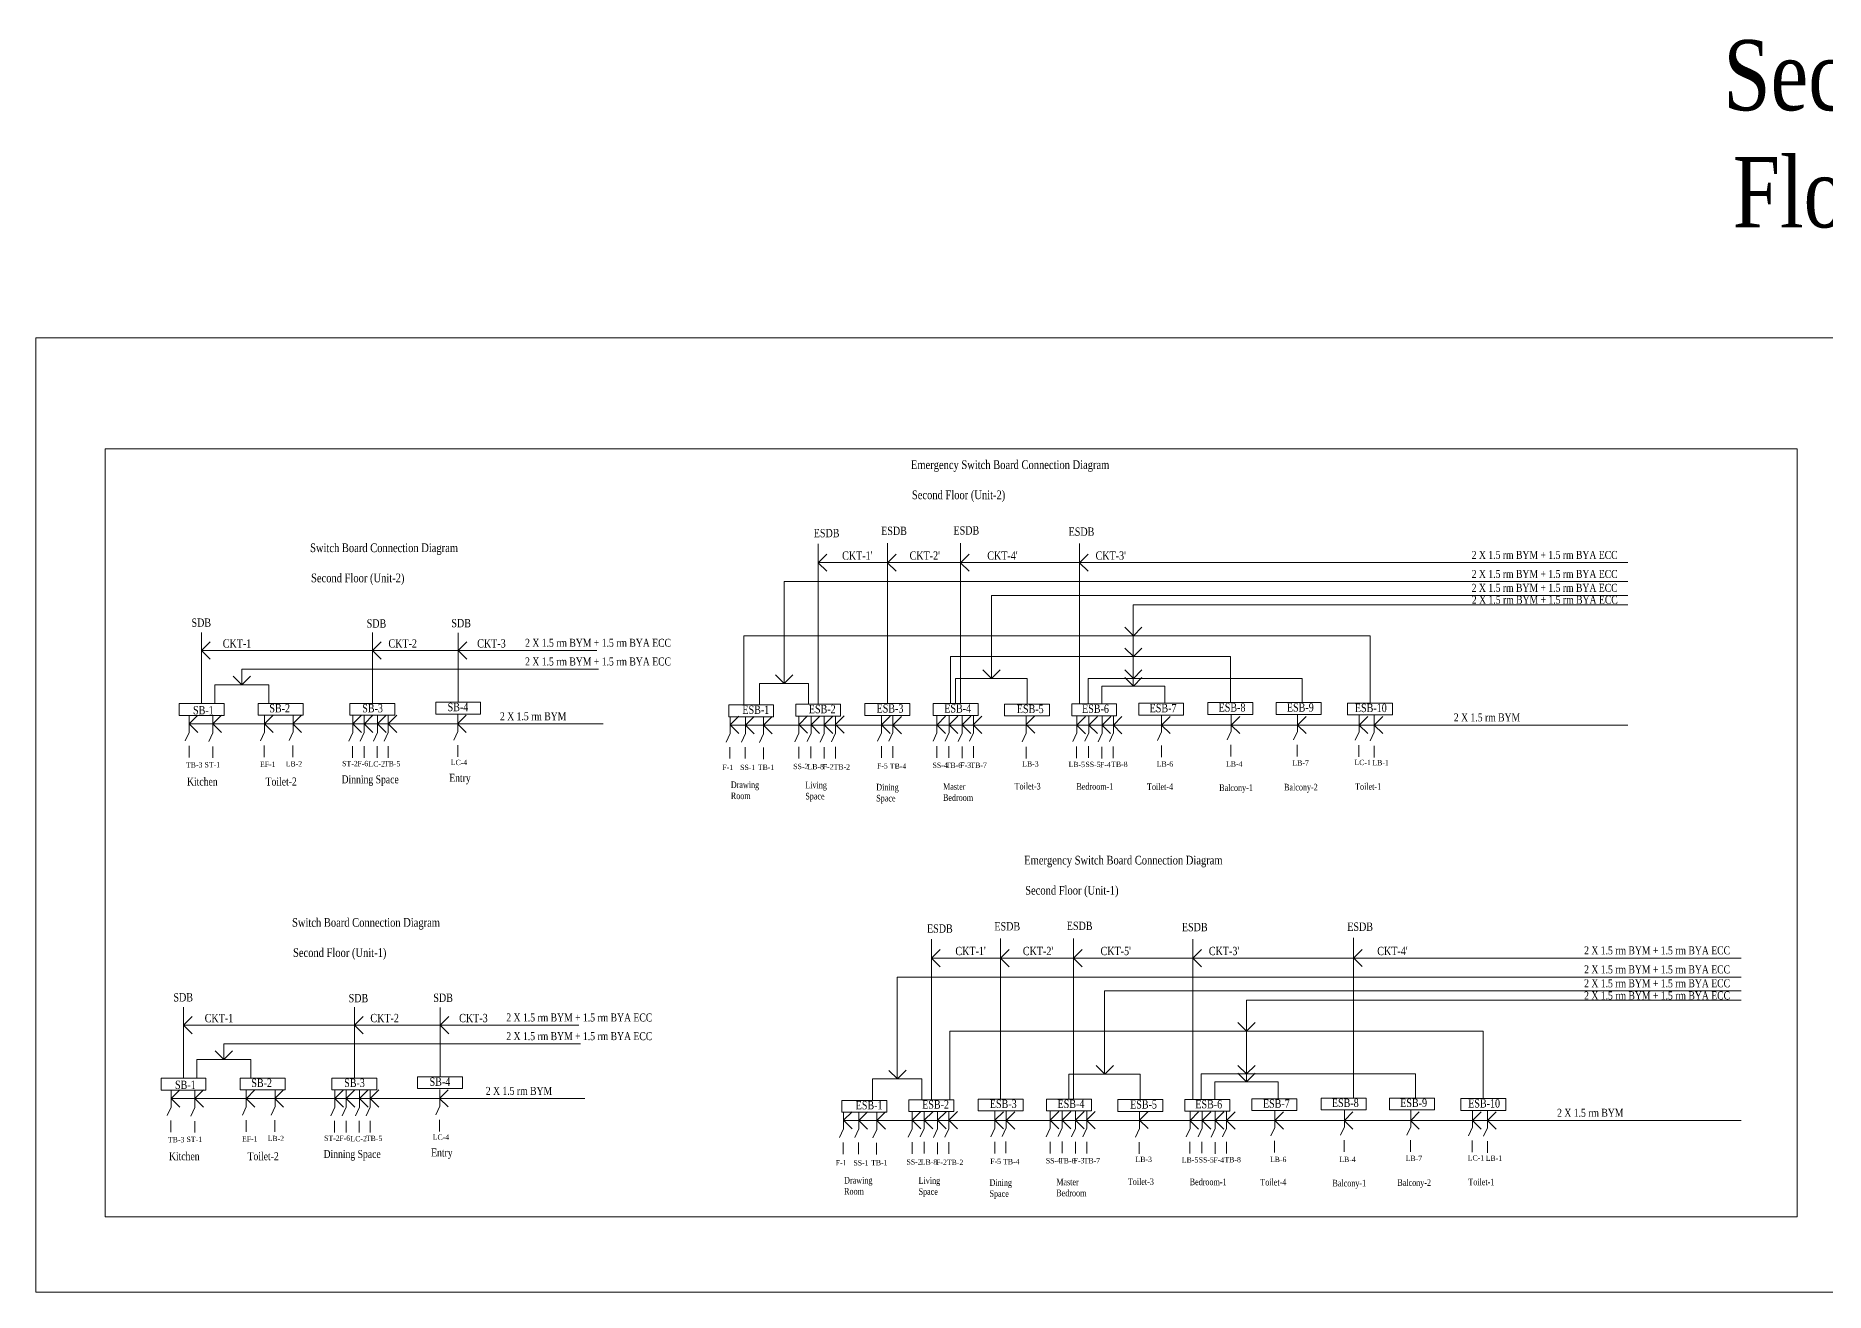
# Model space of a CAD drawing. Header units: inches. Extents: x -13742749 to 88736, y -40897 to 32194776.
# Drawn here: x 65265 to 76824, y 26274515 to 26282627 of the extents above; entities that cross this region are included whole.
import ezdxf

# ---------------------------------------------------------------- set-up
doc = ezdxf.new("R2010")
doc.units = ezdxf.units.IN
doc.header["$LTSCALE"] = 10
doc.header["$MEASUREMENT"] = 0
doc.linetypes.add('HIDDEN', pattern=[0.375, 0.25, -0.125])
for name, color, linetype, lineweight in [('ESDB_TEXT', 131, 'Continuous', 13), ('SDB_TEXT', 10, 'Continuous', 13), ('Switchboard_Diagram_My', 7, 'Continuous', 13), ('Text_My', 7, 'Continuous', 13)]:
    doc.layers.add(name, color=color, linetype=linetype, lineweight=lineweight)
doc.styles.get("Standard").update_dxf_attribs({"font": 'times.ttf', "width": 0.8})

msp = doc.modelspace()

# ---------------------------------------------------------------- linework, layer by layer
at = {"layer": 'ESDB_TEXT', "linetype": 'ByBlock', "ltscale": 10}
for p, q in [((74615.69186, 26276200.33641), (71168.48885, 26276200.33641)), ((71168.48885, 26276200.33641), (71168.48885, 26275758.01419))]:
    msp.add_line(p, q, dxfattribs=at)
at = {"layer": 'Switchboard_Diagram_My', "linetype": 'ByBlock', "ltscale": 10}
for p, q in [((70318.91818, 26279105.15009), (70318.91818, 26279346.86677)), ((70766.18941, 26279109.42185), (70766.18941, 26279351.13852)), ((71237.70226, 26279109.42185), (71237.70226, 26279351.13852)), ((72006.7732, 26279107.21214), (72006.7732, 26279348.92882)), ((70374.7138, 26279169.68563), (70318.91772, 26279225.35458)), ((70318.91818, 26279225.35412), (70374.58713, 26279281.15021)), ((70318.91818, 26279226.00843), (75549.06376, 26279226.00843)), ((70821.98504, 26279169.68563), (70766.18895, 26279225.35458)), ((70766.18941, 26279225.35412), (70821.85836, 26279281.15021)), ((71293.49789, 26279169.68563), (71237.7018, 26279225.35458)), ((71237.70226, 26279225.35412), (71293.37121, 26279281.15021)), ((72062.56883, 26279169.68563), (72006.77274, 26279225.35458)), ((72006.7732, 26279225.35412), (72062.44215, 26279281.15021)), ((70098.31731, 26278445.15385), (70098.31731, 26279103.03994)), ((70098.31731, 26279103.03994), (75549.06376, 26279103.03994)), ((70318.91818, 26278311.26635), (70318.91818, 26279105.15009)), ((70766.18941, 26278315.53811), (70766.18941, 26279109.42185)), ((71237.70226, 26278315.53811), (71237.70226, 26279109.42185)), ((72006.7732, 26278313.32841), (72006.7732, 26279107.21214)), ((71437.58045, 26278477.17305), (71437.58045, 26279013.4925)), ((71437.58045, 26279013.4925), (75549.06376, 26279013.4925)), ((72354.71379, 26278753.58858), (72354.71379, 26278954.0625)), ((72354.71379, 26278954.0625), (75277.84902, 26278954.0625)), ((75277.84902, 26278954.0625), (75549.06376, 26278954.0625)), ((66335.99578, 26278658.51645), (66335.99578, 26278774.93218)), ((67439.93904, 26278657.48277), (67439.93904, 26278773.8985)), ((67993.34257, 26278656.96458), (67993.34257, 26278773.38031)), ((73884.02564, 26278753.58858), (69838.21215, 26278753.58858)), ((69838.21215, 26278753.58858), (69838.21215, 26278307.05787)), ((72354.92696, 26278753.58942), (72299.13087, 26278809.25837)), ((72354.71379, 26278618.76033), (72354.71379, 26278753.58858)), ((72410.59546, 26278809.38505), (72354.9265, 26278753.58896)), ((73884.02564, 26278318.34264), (73884.02564, 26278753.58858)), ((66335.99578, 26278658.51645), (66391.66473, 26278714.31254)), ((66335.99578, 26278315.18965), (66335.99578, 26278658.51645)), ((66335.99578, 26278658.51645), (68889.18335, 26278658.51645)), ((66391.79186, 26278602.8475), (66335.99578, 26278658.51645)), ((67439.62032, 26278317.09731), (67439.93904, 26278657.48277)), ((67495.68368, 26278603.0284), (67439.88759, 26278658.69736)), ((67439.88805, 26278658.6969), (67495.55701, 26278714.49299)), ((68049.1382, 26278602.84796), (67993.34211, 26278658.51691)), ((67993.34257, 26278658.51645), (68049.01152, 26278714.31254)), ((67993.34257, 26278324.72707), (67993.34257, 26278656.96458)), ((72981.89896, 26278618.76033), (71172.91083, 26278618.76033)), ((71172.91083, 26278618.76033), (71172.91083, 26278315.53811)), ((72354.92696, 26278618.76118), (72299.13087, 26278674.43013)), ((72354.71379, 26278477.36288), (72354.71379, 26278618.76033)), ((72410.59546, 26278674.55681), (72354.9265, 26278618.76072)), ((72981.89896, 26278321.80864), (72981.89896, 26278618.76033)), ((66595.99596, 26278437.18575), (66595.99596, 26278537.89393)), ((66595.99596, 26278537.89393), (68899.81838, 26278537.89393)), ((70099.32533, 26278445.15469), (70043.52924, 26278500.82364)), ((70154.99382, 26278500.95032), (70099.32487, 26278445.15423)), ((71438.32816, 26278477.17389), (71382.53207, 26278532.84284)), ((71493.99665, 26278532.96952), (71438.3277, 26278477.17343)), ((72354.92696, 26278477.36373), (72299.13087, 26278533.03268)), ((72410.59546, 26278533.15936), (72354.9265, 26278477.36327)), ((66421.25386, 26278437.18575), (66421.25386, 26278315.18965)), ((66421.25386, 26278437.18575), (66770.73807, 26278437.18575)), ((66596.06131, 26278437.18659), (66540.26522, 26278492.85555)), ((66651.7298, 26278492.98222), (66596.06085, 26278437.18613)), ((66770.73807, 26278317.09731), (66770.73807, 26278437.18575)), ((69939.26424, 26278307.05787), (69939.26424, 26278445.15385)), ((69939.26424, 26278445.15385), (70257.37039, 26278445.15385)), ((70257.37039, 26278445.15385), (70257.37039, 26278311.26635)), ((71206.84481, 26278311.57214), (71206.84481, 26278477.17305)), ((71206.84481, 26278477.17305), (71668.31609, 26278477.17305)), ((71668.31609, 26278477.17305), (71668.31609, 26278312.07211)), ((73445.61764, 26278477.36288), (72062.14221, 26278477.36288)), ((72062.14221, 26278477.36288), (72062.14221, 26278313.32841)), ((72558.83292, 26278427.51924), (72150.59466, 26278427.51924)), ((72150.59466, 26278427.51924), (72150.59466, 26278313.32841)), ((72354.92696, 26278427.52009), (72299.13087, 26278483.18904)), ((72354.71379, 26278427.51924), (72354.71379, 26278477.36288)), ((72410.59546, 26278483.31572), (72354.9265, 26278427.51963)), ((72558.83292, 26278317.53689), (72558.83292, 26278427.51924)), ((73445.61764, 26278321.80864), (73445.61764, 26278477.36288)), ((66311.99184, 26278129.4266), (66256.19575, 26278185.09555)), ((66256.19661, 26278238.89453), (66256.19661, 26278129.87317)), ((66256.19661, 26278184.38385), (68929.31967, 26278184.38385)), ((66256.3976, 26278185.06142), (66312.06655, 26278240.85751)), ((66465.15215, 26278129.4266), (66409.35607, 26278185.09555)), ((66409.35693, 26278235.83435), (66409.35693, 26278126.81299)), ((66409.55791, 26278185.06142), (66465.22687, 26278240.85751)), ((66797.51191, 26278129.4266), (66741.71582, 26278185.09555)), ((66741.71668, 26278240.42419), (66741.71668, 26278131.40283)), ((66741.91767, 26278185.06142), (66797.58662, 26278240.85751)), ((66981.20007, 26278129.4266), (66925.40398, 26278185.09555)), ((66925.60583, 26278185.06142), (66981.27478, 26278240.85751)), ((66927.04133, 26278241.9547), (66927.04133, 26278132.93334)), ((67368.87709, 26278128.45637), (67313.081, 26278184.12532)), ((67313.08186, 26278237.47792), (67313.08186, 26278128.45656)), ((67313.28285, 26278184.09118), (67368.9518, 26278239.88727)), ((67443.05665, 26278128.45637), (67387.26056, 26278184.12532)), ((67387.26143, 26278237.47792), (67387.26143, 26278128.45656)), ((67387.46241, 26278184.09118), (67443.13136, 26278239.88727)), ((67528.14333, 26278128.45637), (67472.34725, 26278184.12532)), ((67472.34811, 26278237.47792), (67472.34811, 26278128.45656)), ((67472.54909, 26278184.09118), (67528.21805, 26278239.88727)), ((67597.95876, 26278128.45637), (67542.16268, 26278184.12532)), ((67542.16354, 26278237.47792), (67542.16354, 26278128.45656)), ((67542.36452, 26278184.09118), (67598.03348, 26278239.88727)), ((68045.08646, 26278130.04509), (67989.29037, 26278185.71404)), ((67989.49222, 26278185.67991), (68045.16117, 26278241.476)), ((67991.60077, 26278244.01591), (67991.60077, 26278134.99455)), ((69750.11963, 26278231.61153), (69750.11963, 26278122.59017)), ((69750.11963, 26278177.10085), (75549.06376, 26278177.10085)), ((69805.91651, 26278122.59046), (69750.12042, 26278178.25941)), ((69750.32227, 26278178.22528), (69805.99122, 26278234.02137)), ((69905.2834, 26278121.46603), (69849.48731, 26278177.13499)), ((69849.68916, 26278177.10085), (69905.35811, 26278232.89694)), ((69849.68916, 26278231.61153), (69849.68916, 26278122.59017)), ((69966.37243, 26278228.50327), (69966.37243, 26278119.48191)), ((70022.1693, 26278121.46603), (69966.37322, 26278177.13499)), ((69966.57506, 26278177.10085), (70022.24402, 26278232.89694)), ((70195.0749, 26278233.16567), (70195.0749, 26278124.14431)), ((70250.87177, 26278124.14459), (70195.07568, 26278179.81354)), ((70195.27753, 26278179.77941), (70250.94648, 26278235.5755)), ((70272.86446, 26278234.7198), (70272.86446, 26278125.69844)), ((70328.66133, 26278122.59046), (70272.86525, 26278178.25941)), ((70273.06709, 26278178.22528), (70328.73605, 26278234.02137)), ((70358.43105, 26278231.61153), (70358.43105, 26278122.59017)), ((70414.22792, 26278122.59046), (70358.43184, 26278178.25941)), ((70358.63368, 26278178.22528), (70414.30264, 26278234.02137)), ((70431.55439, 26278233.16567), (70431.55439, 26278124.14431)), ((70487.35127, 26278124.14459), (70431.55518, 26278179.81354)), ((70431.75703, 26278179.77941), (70487.42598, 26278235.5755)), ((70728.70756, 26278236.27393), (70728.70756, 26278127.25257)), ((70784.50444, 26278122.56089), (70728.70835, 26278178.22984)), ((70728.9102, 26278178.19571), (70784.57915, 26278233.9918)), ((70857.24643, 26278121.28691), (70801.45034, 26278176.95586)), ((70801.65219, 26278176.92173), (70857.32114, 26278232.71782)), ((70801.83091, 26278237.82807), (70801.83091, 26278128.80671)), ((71142.33391, 26278122.66824), (71086.53782, 26278178.33719)), ((71086.53869, 26278236.27393), (71086.53869, 26278127.25257)), ((71086.73967, 26278178.30306), (71142.40862, 26278234.09915)), ((71220.12347, 26278122.66824), (71164.32739, 26278178.33719)), ((71164.32825, 26278237.82807), (71164.32825, 26278128.80671)), ((71164.52923, 26278178.30306), (71220.19819, 26278234.09915)), ((71305.69006, 26278122.66824), (71249.89398, 26278178.33719)), ((71249.89484, 26278234.7198), (71249.89484, 26278125.69844)), ((71250.09582, 26278178.30306), (71305.76478, 26278234.09915)), ((71376.67401, 26278122.66824), (71320.87793, 26278178.33719)), ((71321.07977, 26278178.30306), (71376.74873, 26278234.09915)), ((71323.01819, 26278236.27393), (71323.01819, 26278127.25257)), ((71718.68881, 26278124.49594), (71662.89273, 26278180.16489)), ((71662.89359, 26278233.5175), (71662.89359, 26278124.49614)), ((71663.09457, 26278180.13076), (71718.76353, 26278235.92685)), ((72044.84663, 26278121.2583), (71989.05054, 26278176.92725)), ((71989.25239, 26278235.07163), (71989.25239, 26278126.05027)), ((71989.25239, 26278176.89312), (72044.92134, 26278232.68921)), ((72122.83718, 26278121.56148), (72067.04109, 26278177.23043)), ((72067.04195, 26278236.62576), (72067.04195, 26278127.6044)), ((72067.24294, 26278177.1963), (72122.91189, 26278232.99239)), ((72208.36522, 26278121.62884), (72152.56913, 26278177.29779)), ((72152.60854, 26278233.5175), (72152.60854, 26278124.49614)), ((72152.77098, 26278177.26366), (72208.43993, 26278233.05975)), ((72225.73189, 26278235.07163), (72225.73189, 26278126.05027)), ((72281.52798, 26278121.4319), (72225.73189, 26278177.10085)), ((72225.93374, 26278177.06672), (72281.60269, 26278232.86281)), ((72537.14937, 26278241.47547), (72537.14937, 26278132.45411)), ((72593.11385, 26278121.63404), (72537.31776, 26278177.30299)), ((72537.51961, 26278177.26886), (72593.18856, 26278233.06495)), ((73041.85693, 26278121.53279), (72986.06084, 26278177.20175)), ((72986.26269, 26278177.16761), (73041.93164, 26278232.9637)), ((72986.43877, 26278245.89404), (72986.43877, 26278136.87268)), ((73470.3626, 26278121.76482), (73414.56651, 26278177.43377)), ((73414.63808, 26278245.46543), (73414.63808, 26278136.44407)), ((73414.76836, 26278177.39964), (73470.43731, 26278233.19572)), ((73813.34895, 26278243.23969), (73813.34895, 26278134.21833)), ((73869.16988, 26278121.69648), (73813.37379, 26278177.36543)), ((73813.57564, 26278177.33129), (73869.24459, 26278233.12738)), ((73911.14883, 26278239.25142), (73911.14883, 26278130.23006)), ((73967.18829, 26278121.69648), (73911.3922, 26278177.36543)), ((73911.59405, 26278177.33129), (73967.263, 26278233.12738)), ((66256.19661, 26278129.87317), (66230.43601, 26278074.67528)), ((66254.94115, 26278042.54555), (66254.94115, 26277967.57591)), ((66409.35693, 26278126.81299), (66383.59633, 26278071.6151)), ((66408.10147, 26278039.48538), (66408.10147, 26277964.51574)), ((66741.71668, 26278131.40283), (66715.95608, 26278076.20494)), ((66740.46122, 26278044.07522), (66740.46122, 26277969.10558)), ((66927.04133, 26278132.93334), (66901.28073, 26278077.73545)), ((66925.78587, 26278045.60573), (66925.78587, 26277970.63609)), ((67313.08186, 26278128.45656), (67287.32126, 26278073.25867)), ((67311.8264, 26278041.12895), (67311.8264, 26277966.15931)), ((67387.26143, 26278128.45656), (67361.50082, 26278073.25867)), ((67386.00596, 26278041.12895), (67386.00596, 26277966.15931)), ((67472.34811, 26278128.45656), (67446.58751, 26278073.25867)), ((67471.09265, 26278041.12895), (67471.09265, 26277966.15931)), ((67542.16354, 26278128.45656), (67516.40294, 26278073.25867)), ((67540.90808, 26278041.12895), (67540.90808, 26277966.15931)), ((67991.60077, 26278134.99455), (67965.84017, 26278079.79666)), ((67990.34531, 26278047.66694), (67990.34531, 26277972.6973)), ((69750.11963, 26278122.59017), (69724.35903, 26278067.39228)), ((69748.86417, 26278035.26256), (69748.86417, 26277960.29292)), ((69849.68916, 26278122.59017), (69823.92855, 26278067.39228)), ((69848.43369, 26278035.26256), (69848.43369, 26277960.29292)), ((69966.37243, 26278119.48191), (69940.61183, 26278064.28402)), ((69965.11696, 26278032.15429), (69965.11696, 26277957.18465)), ((70195.0749, 26278124.14431), (70169.31429, 26278068.94642)), ((70193.81943, 26278036.81669), (70193.81943, 26277961.84705)), ((70272.86446, 26278125.69844), (70247.10386, 26278070.50055)), ((70271.60899, 26278038.37082), (70271.60899, 26277963.40118)), ((70358.43105, 26278122.59017), (70332.67045, 26278067.39228)), ((70357.17558, 26278035.26256), (70357.17558, 26277960.29292)), ((70431.55439, 26278124.14431), (70405.79379, 26278068.94642)), ((70430.29893, 26278036.81669), (70430.29893, 26277961.84705)), ((70728.70756, 26278127.25257), (70702.94696, 26278072.05468)), ((70727.4521, 26278039.92496), (70727.4521, 26277964.95532)), ((70801.83091, 26278128.80671), (70776.07031, 26278073.60882)), ((70800.57544, 26278041.47909), (70800.57544, 26277966.50945)), ((71086.53869, 26278127.25257), (71060.77809, 26278072.05468)), ((71085.28322, 26278039.92496), (71085.28322, 26277964.95532)), ((71164.32825, 26278128.80671), (71138.56765, 26278073.60882)), ((71163.07279, 26278041.47909), (71163.07279, 26277966.50945)), ((71249.89484, 26278125.69844), (71224.13424, 26278070.50055)), ((71248.63938, 26278038.37082), (71248.63938, 26277963.40118)), ((71323.01819, 26278127.25257), (71297.25758, 26278072.05468)), ((71321.76272, 26278039.92496), (71321.76272, 26277964.95532)), ((71662.89359, 26278124.49614), (71637.13299, 26278069.29825)), ((71661.63813, 26278037.16852), (71661.63813, 26277962.19888)), ((71989.25239, 26278126.05027), (71963.49179, 26278070.85238)), ((71987.99693, 26278038.72266), (71987.99693, 26277963.75302)), ((72067.04195, 26278127.6044), (72041.28135, 26278072.40651)), ((72065.78649, 26278040.27679), (72065.78649, 26277965.30715)), ((72152.60854, 26278124.49614), (72126.84794, 26278069.29825)), ((72151.35308, 26278037.16852), (72151.35308, 26277962.19888)), ((72225.73189, 26278126.05027), (72199.97129, 26278070.85238)), ((72224.47642, 26278038.72266), (72224.47642, 26277963.75302)), ((72537.14937, 26278132.45411), (72511.38877, 26278077.25622)), ((72535.8939, 26278045.12649), (72535.8939, 26277970.15685)), ((72986.43877, 26278136.87268), (72960.67817, 26278081.67478)), ((72985.18331, 26278049.54506), (72985.18331, 26277974.57542)), ((73414.63808, 26278136.44407), (73388.87748, 26278081.24617)), ((73413.38261, 26278049.11645), (73413.38261, 26277974.14681)), ((73813.34895, 26278134.21833), (73787.58835, 26278079.02044)), ((73812.09348, 26278046.89071), (73812.09348, 26277971.92107)), ((73911.14883, 26278130.23006), (73885.38822, 26278075.03217)), ((73909.89336, 26278042.90245), (73909.89336, 26277967.93281)), ((71050.5844, 26276551.89792), (71050.5844, 26276793.6146)), ((71497.85563, 26276556.16968), (71497.85563, 26276797.88636)), ((71969.36848, 26276556.16968), (71969.36848, 26276797.88636)), ((72738.43942, 26276553.95997), (72738.43942, 26276795.67665)), ((73778.0481, 26276562.44021), (73778.0481, 26276804.15689)), ((71106.38002, 26276616.43346), (71050.58394, 26276672.10241)), ((71050.5844, 26276672.10196), (71106.25335, 26276727.89804)), ((71050.5844, 26276672.75626), (76280.72998, 26276672.75626)), ((71553.65126, 26276616.43346), (71497.85517, 26276672.10241)), ((71497.85563, 26276672.10196), (71553.52458, 26276727.89804)), ((72025.16411, 26276616.43346), (71969.36802, 26276672.10241)), ((71969.36848, 26276672.10196), (72025.03743, 26276727.89804)), ((72794.23505, 26276616.43346), (72738.43896, 26276672.10241)), ((72738.43942, 26276672.10196), (72794.10837, 26276727.89804)), ((73833.84373, 26276617.73974), (73778.04764, 26276673.40869)), ((73778.0481, 26276672.10131), (73833.71705, 26276727.8974)), ((70829.98353, 26275891.90168), (70829.98353, 26276549.78778)), ((70829.98353, 26276549.78778), (76280.72998, 26276549.78778)), ((71050.5844, 26275758.01419), (71050.5844, 26276551.89792)), ((71497.85563, 26275762.28594), (71497.85563, 26276556.16968)), ((71969.36848, 26275762.28594), (71969.36848, 26276556.16968)), ((72738.43942, 26275760.07624), (72738.43942, 26276553.95997)), ((73778.0481, 26275768.55648), (73778.0481, 26276562.44021)), ((72169.24667, 26275923.92088), (72169.24667, 26276460.24033)), ((72169.24667, 26276460.24033), (76280.72998, 26276460.24033)), ((66219.44534, 26276239.44286), (66219.44534, 26276355.85859)), ((67323.3886, 26276238.40918), (67323.3886, 26276354.82491)), ((67876.79213, 26276237.891), (67876.79213, 26276354.30672)), ((73086.38001, 26276200.33641), (73086.38001, 26276400.81034)), ((73086.38001, 26276400.81034), (76009.51524, 26276400.81034)), ((76009.51524, 26276400.81034), (76280.72998, 26276400.81034)), ((66219.44534, 26276239.44286), (66275.11429, 26276295.23895)), ((66219.44534, 26275896.11607), (66219.44534, 26276239.44286)), ((66219.44534, 26276239.44286), (68772.63291, 26276239.44286)), ((66275.24142, 26276183.77391), (66219.44534, 26276239.44286)), ((67323.06988, 26275898.02372), (67323.3886, 26276238.40918)), ((67379.13324, 26276183.95482), (67323.33715, 26276239.62377)), ((67323.33761, 26276239.62331), (67379.00656, 26276295.4194)), ((67932.58776, 26276183.77437), (67876.79167, 26276239.44332)), ((67876.79213, 26276239.44286), (67932.46108, 26276295.23895)), ((67876.79213, 26275905.65348), (67876.79213, 26276237.891)), ((73086.59318, 26276200.33726), (73030.79709, 26276256.00621)), ((73086.38001, 26276065.50817), (73086.38001, 26276200.33641)), ((73142.26168, 26276256.13288), (73086.59272, 26276200.3368)), ((74615.69186, 26275765.09047), (74615.69186, 26276200.33641)), ((66479.51087, 26276018.11301), (66423.71478, 26276073.78196)), ((66479.44552, 26276018.11216), (66479.44552, 26276118.82034)), ((66479.44552, 26276118.82034), (68783.26794, 26276118.82034)), ((66535.17936, 26276073.90863), (66479.51041, 26276018.11255)), ((66304.70342, 26276018.11216), (66304.70342, 26275896.11607)), ((66304.70342, 26276018.11216), (66654.18763, 26276018.11216)), ((66654.18763, 26275898.02372), (66654.18763, 26276018.11216)), ((72169.99438, 26275923.92172), (72114.19829, 26275979.59067)), ((72225.66287, 26275979.71735), (72169.99392, 26275923.92126)), ((73086.59318, 26275924.11156), (73030.79709, 26275979.78051)), ((73086.38001, 26275924.11072), (73086.38001, 26276065.50817)), ((73142.26168, 26275979.90719), (73086.59272, 26275924.1111)), ((70670.93046, 26275753.80571), (70670.93046, 26275891.90168)), ((70670.93046, 26275891.90168), (70989.03661, 26275891.90168)), ((70830.99155, 26275891.90253), (70775.19546, 26275947.57148)), ((70886.66004, 26275947.69815), (70830.99109, 26275891.90207)), ((70989.03661, 26275891.90168), (70989.03661, 26275758.01419)), ((71938.51103, 26275758.31997), (71938.51103, 26275923.92088)), ((71938.51103, 26275923.92088), (72399.98231, 26275923.92088)), ((72399.98231, 26275923.92088), (72399.98231, 26275758.81994)), ((74177.28387, 26275924.11072), (72793.80843, 26275924.11072)), ((72793.80843, 26275924.11072), (72793.80843, 26275760.07624)), ((73290.49914, 26275874.26708), (72882.26088, 26275874.26708)), ((72882.26088, 26275874.26708), (72882.26088, 26275760.07624)), ((73086.59318, 26275874.26792), (73030.79709, 26275929.93687)), ((73086.38001, 26275874.26708), (73086.38001, 26275924.11072)), ((73142.26168, 26275930.06355), (73086.59272, 26275874.26746)), ((73290.49914, 26275764.28472), (73290.49914, 26275874.26708)), ((74177.28387, 26275768.55648), (74177.28387, 26275924.11072)), ((66195.4414, 26275710.35301), (66139.64531, 26275766.02197)), ((66139.64617, 26275819.82094), (66139.64617, 26275710.79958)), ((66139.64617, 26275765.31026), (68812.76923, 26275765.31026)), ((66139.84716, 26275765.98783), (66195.51611, 26275821.78392)), ((66348.60171, 26275710.35301), (66292.80563, 26275766.02197)), ((66292.80649, 26275816.76077), (66292.80649, 26275707.73941)), ((66293.00747, 26275765.98783), (66348.67643, 26275821.78392)), ((66680.96147, 26275710.35301), (66625.16538, 26275766.02197)), ((66625.16624, 26275821.35061), (66625.16624, 26275712.32925)), ((66625.36723, 26275765.98783), (66681.03618, 26275821.78392)), ((66864.64963, 26275710.35301), (66808.85354, 26275766.02197)), ((66809.05539, 26275765.98783), (66864.72434, 26275821.78392)), ((66810.49089, 26275822.88112), (66810.49089, 26275713.85976)), ((67252.32665, 26275709.38278), (67196.53056, 26275765.05173)), ((67196.53142, 26275818.40433), (67196.53142, 26275709.38297)), ((67196.73241, 26275765.0176), (67252.40136, 26275820.81368)), ((67326.50621, 26275709.38278), (67270.71012, 26275765.05173)), ((67270.71099, 26275818.40433), (67270.71099, 26275709.38297)), ((67270.91197, 26275765.0176), (67326.58092, 26275820.81368)), ((67411.59289, 26275709.38278), (67355.79681, 26275765.05173)), ((67355.79767, 26275818.40433), (67355.79767, 26275709.38297)), ((67355.99865, 26275765.0176), (67411.66761, 26275820.81368)), ((67481.40832, 26275709.38278), (67425.61224, 26275765.05173)), ((67425.6131, 26275818.40433), (67425.6131, 26275709.38297)), ((67425.81408, 26275765.0176), (67481.48304, 26275820.81368)), ((67928.53601, 26275710.9715), (67872.73993, 26275766.64045)), ((67872.94177, 26275766.60632), (67928.61073, 26275822.40241)), ((67875.05033, 26275824.94233), (67875.05033, 26275715.92097)), ((66139.64617, 26275710.79958), (66113.88557, 26275655.60169)), ((66138.39071, 26275623.47197), (66138.39071, 26275548.50233)), ((66292.80649, 26275707.73941), (66267.04589, 26275652.54152)), ((66291.55103, 26275620.41179), (66291.55103, 26275545.44215)), ((66625.16624, 26275712.32925), (66599.40564, 26275657.13136)), ((66623.91078, 26275625.00163), (66623.91078, 26275550.03199)), ((66810.49089, 26275713.85976), (66784.73029, 26275658.66186)), ((66809.23543, 26275626.53214), (66809.23543, 26275551.5625)), ((67196.53142, 26275709.38297), (67170.77082, 26275654.18508)), ((67195.27596, 26275622.05536), (67195.27596, 26275547.08572)), ((67270.71099, 26275709.38297), (67244.95038, 26275654.18508)), ((67269.45552, 26275622.05536), (67269.45552, 26275547.08572)), ((67355.79767, 26275709.38297), (67330.03707, 26275654.18508)), ((67354.54221, 26275622.05536), (67354.54221, 26275547.08572)), ((67425.6131, 26275709.38297), (67399.8525, 26275654.18508)), ((67424.35764, 26275622.05536), (67424.35764, 26275547.08572)), ((67875.05033, 26275715.92097), (67849.28973, 26275660.72307)), ((67873.79487, 26275628.59335), (67873.79487, 26275553.62371)), ((70481.78585, 26275678.35937), (70481.78585, 26275569.33801)), ((70481.78585, 26275623.84869), (76280.72998, 26275623.84869)), ((70537.58273, 26275569.33829), (70481.78664, 26275625.00724)), ((70481.98849, 26275624.97311), (70537.65744, 26275680.7692)), ((70636.94962, 26275568.21387), (70581.15353, 26275623.88282)), ((70581.35538, 26275623.84869), (70637.02433, 26275679.64477)), ((70581.35538, 26275678.35937), (70581.35538, 26275569.33801)), ((70698.03865, 26275675.2511), (70698.03865, 26275566.22974)), ((70753.83553, 26275568.21387), (70698.03944, 26275623.88282)), ((70698.24129, 26275623.84869), (70753.91024, 26275679.64477)), ((70926.74112, 26275679.9135), (70926.74112, 26275570.89214)), ((70982.53799, 26275570.89242), (70926.74191, 26275626.56138)), ((70926.94375, 26275626.52724), (70982.61271, 26275682.32333)), ((71004.53068, 26275681.46763), (71004.53068, 26275572.44627)), ((71060.32756, 26275569.33829), (71004.53147, 26275625.00724)), ((71004.73332, 26275624.97311), (71060.40227, 26275680.7692)), ((71090.09727, 26275678.35937), (71090.09727, 26275569.33801)), ((71145.89415, 26275569.33829), (71090.09806, 26275625.00724)), ((71090.29991, 26275624.97311), (71145.96886, 26275680.7692)), ((71163.22061, 26275679.9135), (71163.22061, 26275570.89214)), ((71219.01749, 26275570.89242), (71163.2214, 26275626.56138)), ((71163.42325, 26275626.52724), (71219.0922, 26275682.32333)), ((71460.37378, 26275683.02177), (71460.37378, 26275574.00041)), ((71516.17066, 26275569.30873), (71460.37457, 26275624.97768)), ((71460.57642, 26275624.94354), (71516.24537, 26275680.73963)), ((71588.91265, 26275568.03474), (71533.11656, 26275623.70369)), ((71533.31841, 26275623.66956), (71588.98736, 26275679.46565)), ((71533.49713, 26275684.5759), (71533.49713, 26275575.55454)), ((71874.00013, 26275569.41607), (71818.20404, 26275625.08503)), ((71818.20491, 26275683.02177), (71818.20491, 26275574.00041)), ((71818.40589, 26275625.05089), (71874.07485, 26275680.84698)), ((71951.7897, 26275569.41607), (71895.99361, 26275625.08503)), ((71895.99447, 26275684.5759), (71895.99447, 26275575.55454)), ((71896.19546, 26275625.05089), (71951.86441, 26275680.84698)), ((72037.35628, 26275569.41607), (71981.5602, 26275625.08503)), ((71981.56106, 26275681.46763), (71981.56106, 26275572.44627)), ((71981.76204, 26275625.05089), (72037.431, 26275680.84698)), ((72108.34023, 26275569.41607), (72052.54415, 26275625.08503)), ((72052.74599, 26275625.05089), (72108.41495, 26275680.84698)), ((72054.68441, 26275683.02177), (72054.68441, 26275574.00041)), ((72450.35503, 26275571.24377), (72394.55895, 26275626.91273)), ((72394.55981, 26275680.26533), (72394.55981, 26275571.24397)), ((72394.76079, 26275626.87859), (72450.42975, 26275682.67468)), ((72776.51285, 26275568.00613), (72720.71676, 26275623.67508)), ((72720.91861, 26275681.81946), (72720.91861, 26275572.7981)), ((72720.91861, 26275623.64095), (72776.58756, 26275679.43704)), ((72854.5034, 26275568.30931), (72798.70731, 26275623.97827)), ((72798.70817, 26275683.3736), (72798.70817, 26275574.35224)), ((72798.90916, 26275623.94413), (72854.57811, 26275679.74022)), ((72940.03144, 26275568.37667), (72884.23535, 26275624.04562)), ((72884.27476, 26275680.26533), (72884.27476, 26275571.24397)), ((72884.4372, 26275624.01149), (72940.10615, 26275679.80758)), ((72957.39811, 26275681.81946), (72957.39811, 26275572.7981)), ((73013.1942, 26275568.17973), (72957.39811, 26275623.84869)), ((72957.59996, 26275623.81455), (73013.26891, 26275679.61064)), ((73268.81559, 26275688.2233), (73268.81559, 26275579.20194)), ((73324.78007, 26275568.38187), (73268.98398, 26275624.05083)), ((73269.18583, 26275624.01669), (73324.85478, 26275679.81278)), ((73773.52315, 26275568.28063), (73717.72706, 26275623.94958)), ((73717.92891, 26275623.91545), (73773.59786, 26275679.71154)), ((73718.10499, 26275692.64187), (73718.10499, 26275583.62051)), ((74202.02882, 26275568.51265), (74146.23273, 26275624.1816)), ((74146.3043, 26275692.21326), (74146.3043, 26275583.1919)), ((74146.43458, 26275624.14747), (74202.10353, 26275679.94356)), ((74545.01517, 26275689.98752), (74545.01517, 26275580.96616)), ((74600.8361, 26275568.44431), (74545.04001, 26275624.11326)), ((74545.24186, 26275624.07913), (74600.91082, 26275679.87522)), ((74642.81505, 26275685.99926), (74642.81505, 26275576.9779)), ((74698.85451, 26275568.44431), (74643.05842, 26275624.11326)), ((74643.26027, 26275624.07913), (74698.92922, 26275679.87522)), ((70481.78585, 26275569.33801), (70456.02525, 26275514.14012)), ((70581.35538, 26275569.33801), (70555.59478, 26275514.14012)), ((70698.03865, 26275566.22974), (70672.27805, 26275511.03185)), ((70926.74112, 26275570.89214), (70900.98052, 26275515.69425)), ((71004.53068, 26275572.44627), (70978.77008, 26275517.24838)), ((71090.09727, 26275569.33801), (71064.33667, 26275514.14012)), ((71163.22061, 26275570.89214), (71137.46001, 26275515.69425)), ((71460.37378, 26275574.00041), (71434.61318, 26275518.80252)), ((71533.49713, 26275575.55454), (71507.73653, 26275520.35665)), ((71532.24166, 26275488.22692), (71532.24166, 26275413.25728)), ((71818.20491, 26275574.00041), (71792.44431, 26275518.80252)), ((71895.99447, 26275575.55454), (71870.23387, 26275520.35665)), ((71894.73901, 26275488.22692), (71894.73901, 26275413.25728)), ((71981.56106, 26275572.44627), (71955.80046, 26275517.24838)), ((72054.68441, 26275574.00041), (72028.9238, 26275518.80252)), ((72394.55981, 26275571.24397), (72368.79921, 26275516.04608)), ((72720.91861, 26275572.7981), (72695.15801, 26275517.60021)), ((72798.70817, 26275574.35224), (72772.94757, 26275519.15435)), ((72884.27476, 26275571.24397), (72858.51416, 26275516.04608)), ((72957.39811, 26275572.7981), (72931.63751, 26275517.60021)), ((73268.81559, 26275579.20194), (73243.05499, 26275524.00405)), ((73267.56013, 26275491.87433), (73267.56013, 26275416.90469)), ((73718.10499, 26275583.62051), (73692.34439, 26275528.42262)), ((73716.84953, 26275496.29289), (73716.84953, 26275421.32325)), ((74146.3043, 26275583.1919), (74120.5437, 26275527.99401)), ((74145.04883, 26275495.86428), (74145.04883, 26275420.89464)), ((74545.01517, 26275580.96616), (74519.25457, 26275525.76827)), ((74543.75971, 26275493.63855), (74543.75971, 26275418.66891)), ((74642.81505, 26275576.9779), (74617.05444, 26275521.78001)), ((74641.55958, 26275489.65028), (74641.55958, 26275414.68064)), ((70480.53039, 26275482.01039), (70480.53039, 26275407.04075)), ((70580.09991, 26275482.01039), (70580.09991, 26275407.04075)), ((70696.78318, 26275478.90212), (70696.78318, 26275403.93248)), ((70925.48565, 26275483.56452), (70925.48565, 26275408.59488)), ((71003.27521, 26275485.11866), (71003.27521, 26275410.14902)), ((71088.8418, 26275482.01039), (71088.8418, 26275407.04075)), ((71161.96515, 26275483.56452), (71161.96515, 26275408.59488)), ((71459.11832, 26275486.67279), (71459.11832, 26275411.70315)), ((71816.94944, 26275486.67279), (71816.94944, 26275411.70315)), ((71980.3056, 26275485.11866), (71980.3056, 26275410.14902)), ((72053.42894, 26275486.67279), (72053.42894, 26275411.70315)), ((72393.30435, 26275483.91636), (72393.30435, 26275408.94672)), ((72719.66315, 26275485.47049), (72719.66315, 26275410.50085)), ((72797.45271, 26275487.02462), (72797.45271, 26275412.05498)), ((72883.0193, 26275483.91636), (72883.0193, 26275408.94672)), ((72956.14264, 26275485.47049), (72956.14264, 26275410.50085))]:
    msp.add_line(p, q, dxfattribs=at)
for points in [[(65265.13094, 26280676.571), (88735.92005, 26280676.571), (88735.92005, 26274515.15613), (65265.13094, 26274515.15613)], [(65713.55944, 26279960.34899), (76643.47985, 26279960.34899), (76643.47985, 26275001.92787), (65713.55944, 26275001.92787)], [(66190.88243, 26278315.18965), (66481.10912, 26278315.18965), (66481.10912, 26278238.89453), (66190.88243, 26278238.89453)], [(66702.59802, 26278317.09731), (66992.82471, 26278317.09731), (66992.82471, 26278240.80218), (66702.59802, 26278240.80218)], [(67294.50698, 26278317.09731), (67584.73366, 26278317.09731), (67584.73366, 26278240.80218), (67294.50698, 26278240.80218)], [(67848.22923, 26278324.72707), (68138.45591, 26278324.72707), (68138.45591, 26278248.43195), (67848.22923, 26278248.43195)], [(69740.97787, 26278307.05787), (70031.20456, 26278307.05787), (70031.20456, 26278230.76275), (69740.97787, 26278230.76275)], [(70173.80483, 26278311.26635), (70464.03152, 26278311.26635), (70464.03152, 26278234.97123), (70173.80483, 26278234.97123)], [(70621.07607, 26278315.53811), (70911.30275, 26278315.53811), (70911.30275, 26278239.24299), (70621.07607, 26278239.24299)], [(71061.73147, 26278315.53811), (71351.95816, 26278315.53811), (71351.95816, 26278239.24299), (71061.73147, 26278239.24299)], [(71523.20274, 26278312.07211), (71813.42943, 26278312.07211), (71813.42943, 26278235.77698), (71523.20274, 26278235.77698)], [(71956.68743, 26278313.32841), (72246.91411, 26278313.32841), (72246.91411, 26278237.03328), (71956.68743, 26278237.03328)], [(72389.51438, 26278317.53689), (72679.74107, 26278317.53689), (72679.74107, 26278241.24176), (72389.51438, 26278241.24176)], [(72836.78562, 26278321.80864), (73127.0123, 26278321.80864), (73127.0123, 26278245.51352), (72836.78562, 26278245.51352)], [(73277.44102, 26278321.80864), (73567.66771, 26278321.80864), (73567.66771, 26278245.51352), (73277.44102, 26278245.51352)], [(73738.91229, 26278318.34264), (74029.13898, 26278318.34264), (74029.13898, 26278242.04751), (73738.91229, 26278242.04751)], [(66074.33199, 26275896.11607), (66364.55868, 26275896.11607), (66364.55868, 26275819.82094), (66074.33199, 26275819.82094)], [(66586.04758, 26275898.02372), (66876.27427, 26275898.02372), (66876.27427, 26275821.72859), (66586.04758, 26275821.72859)], [(67177.95654, 26275898.02372), (67468.18322, 26275898.02372), (67468.18322, 26275821.72859), (67177.95654, 26275821.72859)], [(67731.67879, 26275905.65348), (68021.90547, 26275905.65348), (68021.90547, 26275829.35836), (67731.67879, 26275829.35836)], [(70472.6441, 26275753.80571), (70762.87078, 26275753.80571), (70762.87078, 26275677.51058), (70472.6441, 26275677.51058)], [(70905.47105, 26275758.01419), (71195.69774, 26275758.01419), (71195.69774, 26275681.71906), (70905.47105, 26275681.71906)], [(71352.74229, 26275762.28594), (71642.96897, 26275762.28594), (71642.96897, 26275685.99082), (71352.74229, 26275685.99082)], [(71793.39769, 26275762.28594), (72083.62438, 26275762.28594), (72083.62438, 26275685.99082), (71793.39769, 26275685.99082)], [(72254.86896, 26275758.81994), (72545.09565, 26275758.81994), (72545.09565, 26275682.52482), (72254.86896, 26275682.52482)], [(72688.35365, 26275760.07624), (72978.58033, 26275760.07624), (72978.58033, 26275683.78112), (72688.35365, 26275683.78112)], [(73121.1806, 26275764.28472), (73411.40729, 26275764.28472), (73411.40729, 26275687.98959), (73121.1806, 26275687.98959)], [(73568.45184, 26275768.55648), (73858.67853, 26275768.55648), (73858.67853, 26275692.26135), (73568.45184, 26275692.26135)], [(74009.10724, 26275768.55648), (74299.33393, 26275768.55648), (74299.33393, 26275692.26135), (74009.10724, 26275692.26135)], [(74470.57851, 26275765.09047), (74760.8052, 26275765.09047), (74760.8052, 26275688.79535), (74470.57851, 26275688.79535)]]:
    msp.add_lwpolyline(points, close=True, dxfattribs=at)

# ---------------------------------------------------------------- texts
at = {"layer": 'ESDB_TEXT', "linetype": 'ByBlock', "char_height": 51.6889078, "width": 963.9761436, "attachment_point": 1}
for s, insert in [('2 X 1.5 rm BYM + 1.5 rm BYA ECC\\P', (74540.44819, 26279301.46452)), ('2 X 1.5 rm BYM + 1.5 rm BYA ECC\\P', (74540.44819, 26279178.49604)), ('2 X 1.5 rm BYM + 1.5 rm BYA ECC\\P', (74540.44819, 26279088.94859)), ('2 X 1.5 rm BYM + 1.5 rm BYA ECC\\P', (74541.37233, 26279012.16536)), ('2 X 1.5 rm BYM ', (74425.11473, 26278252.55695)), ('2 X 1.5 rm BYM + 1.5 rm BYA ECC\\P', (75266.79867, 26276748.21235)), ('2 X 1.5 rm BYM + 1.5 rm BYA ECC\\P', (75266.79867, 26276625.24387)), ('2 X 1.5 rm BYM + 1.5 rm BYA ECC\\P', (75266.79867, 26276535.69643)), ('2 X 1.5 rm BYM + 1.5 rm BYA ECC\\P', (75266.79867, 26276457.05581)), ('2 X 1.5 rm BYM ', (75092.10719, 26275699.30478))]:
    msp.add_mtext(s, dxfattribs=dict(at, insert=insert))
at = {"layer": 'ESDB_TEXT', "linetype": 'ByBlock', "ltscale": 10, "char_height": 42.751962, "width": 2836.9979988, "attachment_point": 1}
for s, insert in [('Drawing\\PRoom', (69754.84048, 26277812.79199)), ('Living\\PSpace', (70235.96214, 26277810.8354)), ('Master\\PBedroom', (71125.46346, 26277801.68863)), ('Toilet-3', (71587.67388, 26277803.77852)), ('Bedroom-1', (71987.26422, 26277802.05369)), ('Toilet-4', (72443.22301, 26277800.33419)), ('Balcony-2', (73328.48446, 26277797.67394)), ('Toilet-1', (73787.20914, 26277801.66558)), ('Dining\\PSpace', (70694.18334, 26277797.71048)), ('Balcony-1', (72909.26195, 26277794.16997)), ('Drawing\\PRoom', (70486.5067, 26275259.53982)), ('Living\\PSpace', (70967.62836, 26275257.58324)), ('Dining\\PSpace', (71425.84956, 26275244.45832)), ('Master\\PBedroom', (71857.12968, 26275248.43646)), ('Toilet-3', (72319.3401, 26275250.52636)), ('Bedroom-1', (72718.93044, 26275248.80153)), ('Toilet-4', (73174.88923, 26275247.08203)), ('Balcony-1', (73640.92817, 26275240.9178)), ('Balcony-2', (74060.15068, 26275244.42177)), ('Toilet-1', (74518.87536, 26275248.41342))]:
    msp.add_mtext(s, dxfattribs=dict(at, insert=insert))
at = {"layer": 'SDB_TEXT', "linetype": 'ByBlock', "ltscale": 10, "width": 1913.0686274, "attachment_point": 1}
for s, insert, char_height in [('2 X 1.5 rm BYM + 1.5 rm BYA ECC', (68425.77847, 26278733.9726), 51.6889078), ('2 X 1.5 rm BYM + 1.5 rm BYA ECC', (68425.77847, 26278613.35008), 51.6889078), ('2 X 1.5 rm BYM ', (68263.51721, 26278259.83999), 51.6889078), ('Kitchen', (66241.9623, 26277838.32175), 51.688908), ('Toilet-2', (66749.95434, 26277838.34875), 51.688908), ('Dinning Space', (67240.27131, 26277852.46841), 51.6889078), ('Entry', (67935.62545, 26277862.2117), 51.688908), ('2 X 1.5 rm BYM + 1.5 rm BYA ECC', (68304.65771, 26276314.89901), 51.6889078), ('2 X 1.5 rm BYM + 1.5 rm BYA ECC', (68304.65771, 26276194.27649), 51.6889078), ('2 X 1.5 rm BYM ', (68172.00227, 26275840.76641), 51.6889078), ('Kitchen', (66125.41185, 26275419.24816), 51.688908), ('Toilet-2', (66633.4039, 26275419.27516), 51.688908), ('Dinning Space', (67123.72087, 26275433.39482), 51.6889078), ('Entry', (67819.07501, 26275443.13811), 51.688908)]:
    msp.add_mtext(s, dxfattribs=dict(at, insert=insert, char_height=char_height))
at = {"layer": 'Switchboard_Diagram_My', "linetype": 'HIDDEN', "ltscale": 10, "char_height": 56.1488802, "width": 8180.5550433, "attachment_point": 1}
for s, insert in [('Emergency Switch Board Connection Diagram', (70918.40491, 26279886.27668)), ('Second Floor (Unit-2)', (70924.58369, 26279691.57718)), ('Switch Board Connection Diagram', (67037.16876, 26279349.82645)), ('Second Floor (Unit-2)', (67043.34754, 26279155.12695)), ('Emergency Switch Board Connection Diagram', (71650.07114, 26277333.02452)), ('Second Floor (Unit-1)', (71656.24991, 26277138.32501)), ('Switch Board Connection Diagram', (66920.61832, 26276930.75287)), ('Second Floor (Unit-1)', (66926.7971, 26276736.05336))]:
    msp.add_mtext(s, dxfattribs=dict(at, insert=insert))
at = {"layer": 'Switchboard_Diagram_My', "linetype": 'ByBlock', "ltscale": 10, "attachment_point": 1}
for s, insert, char_height, width in [('ESDB', (70290.2053, 26279443.42758), 53.808023, 1046.5951689), ('ESDB', (70725.66531, 26279457.92776), 53.808023, 1046.5951689), ('ESDB', (71193.05612, 26279460.82763), 53.808023, 1046.5951689), ('ESDB', (71936.85279, 26279452.78781), 53.808023, 1046.5951689), ("CKT-1'", (70473.78387, 26279298.42111), 53.808023, 1046.5951689), ("CKT-2'", (70909.66165, 26279298.42111), 53.808023, 1046.5951689), ("CKT-4'", (71411.47277, 26279298.42111), 53.808023, 1046.5951689), ("CKT-3'", (72111.07536, 26279298.42111), 53.808023, 1046.5951689), ('SDB', (66270.89798, 26278865.11531), 53.808023, 1046.5951689), ('SDB', (67402.39985, 26278859.81168), 53.808023, 1046.5951689), ('SDB', (67949.63696, 26278862.24075), 53.808023, 1046.5951689), ('CKT-1', (66472.76863, 26278730.92913), 53.808023, 1046.5951689), ('CKT-2', (67542.94124, 26278731.31809), 53.808023, 1046.5951689), ('CKT-3', (68116.34602, 26278731.31809), 53.808023, 1046.5951689), ('SB-1', (66281.05954, 26278300.11526), 53.808023, 1046.5951689), ('SB-2', (66773.72462, 26278312.82591), 53.808023, 1046.5951689), ('SB-3', (67373.76196, 26278312.82591), 53.808023, 1046.5951689), ('SB-4', (67925.20466, 26278320.45568), 53.808023, 1046.5951689), ('ESB-1', (69829.57815, 26278302.78648), 53.808023, 1046.5951689), ('ESB-2', (70258.84438, 26278307.30038), 53.808023, 1046.5951689), ('ESB-3', (70696.20473, 26278311.57214), 53.808023, 1046.5951689), ('ESB-4', (71133.56721, 26278311.57214), 53.808023, 1046.5951689), ('ESB-5', (71602.18992, 26278308.10614), 53.808023, 1046.5951689), ('ESB-6', (72023.62557, 26278309.36244), 53.808023, 1046.5951689), ('ESB-7', (72460.34747, 26278313.57092), 53.808023, 1046.5951689), ('ESB-8', (72905.80192, 26278317.84267), 53.808023, 1046.5951689), ('ESB-9', (73346.8901, 26278317.84267), 53.808023, 1046.5951689), ('ESB-10', (73786.0865, 26278314.62725), 53.808023, 1046.5951689), ('TB-3', (66235.31026, 26277936.60092), 34.302615, 667.2044202), ('ST-1', (66355.05271, 26277938.008), 34.302615, 667.2044202), ('EF-1', (66713.50321, 26277940.93263), 34.302615, 667.2044202), ('LB-2', (66879.28406, 26277943.86367), 34.302615, 667.2044202), ('ST-2', (67244.15908, 26277945.8071), 34.302615, 667.2044202), ('F-6', (67342.453, 26277945.8071), 34.302615, 667.2044202), ('LC-2', (67414.28135, 26277943.15144), 34.302615, 667.2044202), ('TB-5', (67513.73893, 26277944.39357), 34.302615, 667.2044202), ('LC-4', (67945.66028, 26277952.64933), 34.302615, 667.2044202), ('F-1', (69700.21779, 26277920.89844), 34.302615, 667.2044202), ('SS-1', (69815.01572, 26277920.6681), 34.302615, 667.2044202), ('TB-1', (69929.32946, 26277921.89572), 34.302615, 667.2044202), ('SS-2', (70157.9548, 26277926.80701), 34.302615, 667.2044202), ('LB-8', (70250.14365, 26277925.5794), 34.302615, 667.2044202), ('F-2', (70349.04259, 26277924.58043), 34.302615, 667.2044202), ('TB-2', (70418.77232, 26277923.584), 34.302615, 667.2044202), ('F-5', (70698.82888, 26277930.73453), 34.302615, 667.2044202), ('TB-4', (70781.79028, 26277928.78385), 34.302615, 667.2044202), ('SS-4', (71057.73337, 26277934.85611), 34.302615, 667.2044202), ('TB-6', (71142.78578, 26277934.45787), 34.302615, 667.2044202), ('F-3', (71237.12562, 26277935.402), 34.302615, 667.2044202), ('TB-7', (71302.37767, 26277934.93542), 34.302615, 667.2044202), ('LB-3', (71637.07696, 26277943.38022), 34.302615, 667.2044202), ('LB-5', (71936.39795, 26277939.73345), 34.302615, 667.2044202), ('SS-5', (72045.23596, 26277940.10152), 34.302615, 667.2044202), ('F-4', (72139.69364, 26277938.86041), 34.302615, 667.2044202), ('TB-8', (72211.78005, 26277941.34348), 34.302615, 667.2044202), ('LB-6', (72505.92524, 26277942.66559), 34.302615, 667.2044202), ('LB-4', (72953.67638, 26277942.95076), 34.302615, 667.2044202), ('LB-7', (73382.44129, 26277949.509), 34.302615, 667.2044202), ('LC-1', (73783.27745, 26277952.66368), 34.302615, 667.2044202), ('LB-1', (73898.88737, 26277950.8868), 34.302615, 667.2044202), ('ESDB', (71021.87152, 26276890.17541), 53.808023, 1046.5951689), ('ESDB', (71457.33153, 26276904.67559), 53.808023, 1046.5951689), ('ESDB', (71924.72234, 26276907.57546), 53.808023, 1046.5951689), ('ESDB', (72668.51901, 26276899.53565), 53.808023, 1046.5951689), ('ESDB', (73736.86627, 26276902.17004), 53.808023, 1046.5951689), ("CKT-1'", (71205.45009, 26276745.16894), 53.808023, 1046.5951689), ("CKT-2'", (71641.32787, 26276745.16894), 53.808023, 1046.5951689), ("CKT-5'", (72143.13899, 26276745.16894), 53.808023, 1046.5951689), ("CKT-3'", (72842.74158, 26276745.16894), 53.808023, 1046.5951689), ("CKT-4'", (73930.55712, 26276745.2588), 53.808023, 1046.5951689), ('SDB', (66154.34754, 26276446.04172), 53.808023, 1046.5951689), ('SDB', (67285.84941, 26276440.73809), 53.808023, 1046.5951689), ('SDB', (67833.08652, 26276443.16716), 53.808023, 1046.5951689), ('CKT-1', (66356.21819, 26276311.85555), 53.808023, 1046.5951689), ('CKT-2', (67426.3908, 26276312.2445), 53.808023, 1046.5951689), ('CKT-3', (67999.79558, 26276312.2445), 53.808023, 1046.5951689), ('SB-1', (66164.5091, 26275881.04167), 53.808023, 1046.5951689), ('SB-2', (66657.17418, 26275893.75232), 53.808023, 1046.5951689), ('SB-3', (67257.21152, 26275893.75232), 53.808023, 1046.5951689), ('SB-4', (67808.65422, 26275901.38209), 53.808023, 1046.5951689), ('ESB-1', (70561.24437, 26275749.53431), 53.808023, 1046.5951689), ('ESB-2', (70990.5106, 26275754.04822), 53.808023, 1046.5951689), ('ESB-3', (71427.87095, 26275758.31997), 53.808023, 1046.5951689), ('ESB-4', (71865.23343, 26275758.31997), 53.808023, 1046.5951689), ('ESB-5', (72333.85614, 26275754.85397), 53.808023, 1046.5951689), ('ESB-6', (72755.29179, 26275756.11027), 53.808023, 1046.5951689), ('ESB-7', (73192.01369, 26275760.31875), 53.808023, 1046.5951689), ('ESB-8', (73637.46814, 26275764.59051), 53.808023, 1046.5951689), ('ESB-9', (74078.55632, 26275764.59051), 53.808023, 1046.5951689), ('ESB-10', (74517.75272, 26275761.37509), 53.808023, 1046.5951689), ('TB-3', (66118.75982, 26275517.52733), 34.302615, 667.2044202), ('ST-1', (66238.50227, 26275518.93441), 34.302615, 667.2044202), ('EF-1', (66596.95277, 26275521.85904), 34.302615, 667.2044202), ('LB-2', (66762.73362, 26275524.79008), 34.302615, 667.2044202), ('ST-2', (67127.60864, 26275526.73351), 34.302615, 667.2044202), ('F-6', (67225.90256, 26275526.73351), 34.302615, 667.2044202), ('LC-2', (67297.73091, 26275524.07785), 34.302615, 667.2044202), ('TB-5', (67397.18849, 26275525.31998), 34.302615, 667.2044202), ('LC-4', (67829.10984, 26275533.57574), 34.302615, 667.2044202), ('SS-2', (70889.62102, 26275373.55485), 34.302615, 667.2044202), ('LB-8', (70981.80987, 26275372.32723), 34.302615, 667.2044202), ('F-5', (71430.49511, 26275377.48237), 34.302615, 667.2044202), ('TB-4', (71513.4565, 26275375.53168), 34.302615, 667.2044202), ('SS-4', (71789.39959, 26275381.60394), 34.302615, 667.2044202), ('TB-6', (71874.452, 26275381.20571), 34.302615, 667.2044202), ('F-3', (71968.79185, 26275382.14983), 34.302615, 667.2044202), ('TB-7', (72034.0439, 26275381.68325), 34.302615, 667.2044202), ('LB-3', (72368.74318, 26275390.12805), 34.302615, 667.2044202), ('LB-5', (72668.06417, 26275386.48128), 34.302615, 667.2044202), ('SS-5', (72776.90218, 26275386.84935), 34.302615, 667.2044202), ('F-4', (72871.35986, 26275385.60824), 34.302615, 667.2044202), ('TB-8', (72943.44627, 26275388.09131), 34.302615, 667.2044202), ('LB-6', (73237.59147, 26275389.41342), 34.302615, 667.2044202), ('LB-4', (73685.3426, 26275389.6986), 34.302615, 667.2044202), ('LB-7', (74114.10751, 26275396.25684), 34.302615, 667.2044202), ('LC-1', (74514.94367, 26275399.41151), 34.302615, 667.2044202), ('LB-1', (74630.55359, 26275397.63463), 34.302615, 667.2044202), ('F-1', (70431.88401, 26275367.64627), 34.302615, 667.2044202), ('SS-1', (70546.68194, 26275367.41594), 34.302615, 667.2044202), ('TB-1', (70660.99568, 26275368.64355), 34.302615, 667.2044202), ('F-2', (71080.70881, 26275371.32827), 34.302615, 667.2044202), ('TB-2', (71150.43854, 26275370.33183), 34.302615, 667.2044202)]:
    msp.add_mtext(s, dxfattribs=dict(at, insert=insert, char_height=char_height, width=width))
at = {"layer": 'Text_My', "linetype": 'Continuous', "ltscale": 10, "insert": (76166.45825, 26282600.38664), "char_height": 453.6887308, "width": 2191.0130611, "attachment_point": 1}
msp.add_mtext('\\pi-60.63,l60.63,t121.3;Second    Floor', dxfattribs=at)

doc.saveas('drawing.dxf')
